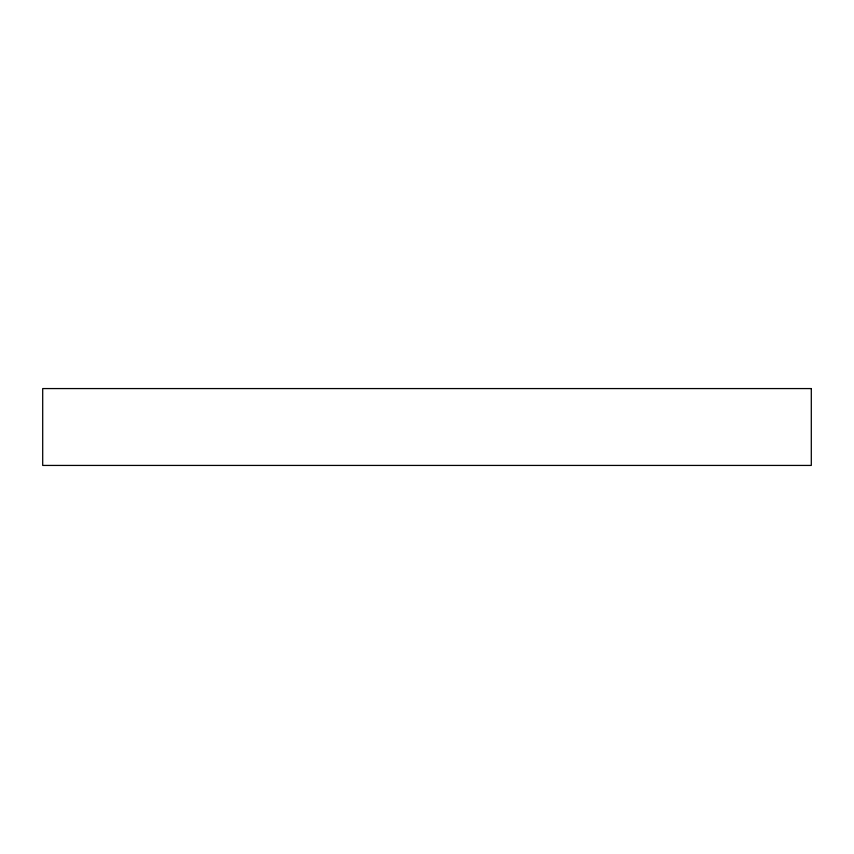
<?xml version="1.0" encoding="UTF-8"?>
<svg xmlns="http://www.w3.org/2000/svg" width="854" height="854" viewBox="0 0 854 854"><rect width="100%" height="100%" fill="white"/><g stroke="black" fill="none" stroke-linecap="round" stroke-linejoin="round"><path stroke-width="1.28" d="M811.3 388.57L42.7 388.57L42.7 465.43L811.3 465.43L811.3 388.57"/></g></svg>
